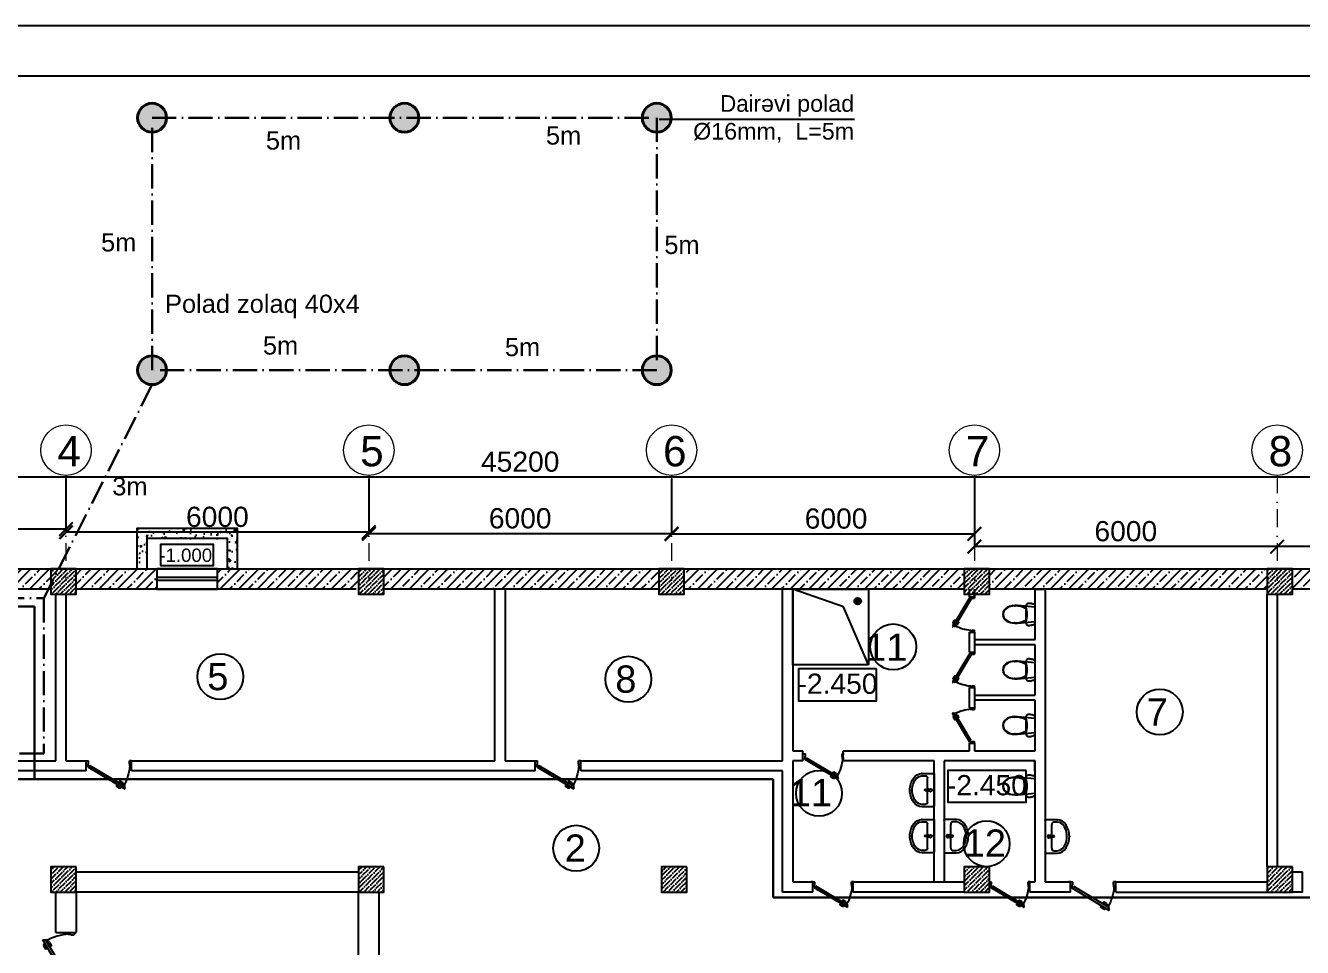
# Model space of a CAD drawing. Header units: millimetres. Extents: x 42452 to 2852333, y -419346 to 834876.
# Drawn here: x 2442167 to 2467468, y 673344 to 691603 of the extents above; entities that cross this region are included whole.
import ezdxf

# ---------------------------------------------------------------- set-up
doc = ezdxf.new("R2010")
doc.units = ezdxf.units.MM
doc.linetypes.add('ACAD_ISO10W100', pattern=[18, 12, -3, 0, -3])
doc.linetypes.add('Штрихпунктирная', pattern=[670.277762, 352.777767, -176.388884, 0, -141.111112])
for name, color, linetype, lineweight in [('c_dv_l x_tti-25_Ном._пера__21_Ном._пера__21', 7, 'Continuous', 30), ('memar', 7, 'Continuous', 25), ('ДВЕРИ', 7, 'Continuous', 5), ('надписи', 5, 'Continuous', 30), ('Шит', 1, 'Continuous', 30), ('шкаф', 1, 'Continuous', 30)]:
    doc.layers.add(name, color=color, linetype=linetype, lineweight=lineweight)
doc.layers.add('olcu', color=251, linetype='Continuous', lineweight=9, true_color=0x636363)
doc.layers.add('Интерьер - Мебель_Ном._пера__75', color=160, linetype='Continuous', lineweight=25, true_color=0x2731ed)
doc.styles.get("Standard").update_dxf_attribs({"font": 'arial.ttf'})
doc.styles.add('СГЕНЕРИР_СТИЛЬ_1', font='arial.ttf')
doc.dimstyles.new('razmeri a-g', dxfattribs={"dimtxt": 400, "dimasz": 270, "dimexe": 1.25, "dimexo": 0.625, "dimgap": 100, "dimtad": 1, "dimdec": 0, "dimtxsty": 'Standard', "dimblk": 'ARCHTICK', "dimcen": 2.5, "dimadec": 0, "dimazin": 0, "dimtfac": 1, "dimtdec": 0, "dimtmove": 0, "dimatfit": 3, "dimfxl": 1, "dimarcsym": 0})
pattern_1 = [(45, (3113164.77, 2034173.07), (-183.847756, 183.847756), []), (45, (3113072.85, 2034265), (-183.847756, 183.847756), [194.999993, -64.999998, 0, -64.999998])]

# ---------------------------------------------------------------- blocks, each defined once
blk = doc.blocks.new('Умывальник 03 16')
at = {"layer": 'Интерьер - Мебель_Ном._пера__75', "color": 251, "linetype": 'Continuous', "true_color": 0x636466}
for p, q in [((0, 0), (-320, 0)), ((320, 0), (0, 0)), ((-330, -10), (-330, -240)), ((-285, -180), (-285, -240)), ((-285, -240), (-273, -295)), ((-235, -130), (235, -130)), ((-25, -70), (-21, -112)), ((-18, -121), (-11, -174)), ((-14, -110), (-14, -95)), ((-14, -95), (14, -95)), ((11, -174), (18, -121)), ((14, -95), (14, -110)), ((21, -112), (25, -70)), ((273, -295), (285, -240)), ((285, -240), (285, -180)), ((330, -240), (330, -10)), ((-273, -295), (-240, -345)), ((-240, -345), (-187, -387)), ((-187, -387), (-118, -417)), ((-118, -417), (-41, -433)), ((-41, -433), (41, -433)), ((41, -433), (118, -417)), ((118, -417), (187, -387)), ((187, -387), (240, -345)), ((240, -345), (273, -295))]:
    blk.add_line(p, q, dxfattribs=at)
for centre, radius, start, end in [((-320, -10), 10, 90, 180), ((320, -10), 10, 0, 90), ((-133, -240), 197, 180, 239.3268), ((-235, -180), 50, 90, 180), ((0, -70), 25, 0, 180), ((0, -110), 21.1, 185.1696, 212.771), ((0, -110), 21.1, 212.771, 327.229), ((0, -110), 13.6, 180, 0), ((0, -173), 11.2, 187.1389, 352.8611), ((0, -110), 21.1, 327.229, 354.8304), ((133, -240), 197, 300.6732, 0), ((235, -180), 50, 0, 90), ((0, -58), 422, 236.4705, 270), ((0, -58), 422, 270, 303.5295)]:
    blk.add_arc(centre, radius, start, end, dxfattribs=at)
for p in [(320, 0), (-330, -10), (-25, -70), (-18, -121), (11, -174), (21, -112), (330, -240), (-233, -410), (0, -480), (233, -410)]:
    blk.add_point(p, dxfattribs=at)
blk = doc.blocks.new('Унитаз 16_2')
at = {"layer": 'Интерьер - Мебель_Ном._пера__75', "color": 251, "linetype": 'Continuous', "true_color": 0x636466}
for p, q in [((-187, 0), (-194, -15)), ((187, 0), (-187, 0)), ((-141, 0), (-173, -350)), ((141, 0), (-141, 0)), ((173, -350), (141, 0)), ((194, -15), (187, 0)), ((-217, -112), (-218, -128)), ((-218, -128), (-216, -140)), ((-216, -95), (-217, -112)), ((-213, -79), (-216, -95)), ((-216, -140), (-212, -151)), ((-210, -62), (-213, -79)), ((-212, -151), (-206, -161)), ((-205, -46), (-210, -62)), ((-206, -161), (-198, -169)), ((-200, -31), (-205, -46)), ((-194, -15), (-200, -31)), ((-198, -169), (-188, -175)), ((-188, -175), (-178, -179)), ((-178, -179), (-166, -181)), ((-166, -181), (-154, -180)), ((-154, -180), (-116, -173)), ((-116, -173), (-78, -168)), ((0, -173), (-109, -173)), ((-78, -168), (-39, -165)), ((-39, -165), (0, -164)), ((0, -164), (39, -165)), ((109, -173), (0, -173)), ((39, -165), (78, -168)), ((78, -168), (116, -173)), ((116, -173), (154, -180)), ((154, -180), (166, -181)), ((166, -181), (178, -179)), ((178, -179), (188, -175)), ((188, -175), (198, -169)), ((200, -31), (194, -15)), ((198, -169), (206, -161)), ((205, -46), (200, -31)), ((210, -62), (205, -46)), ((206, -161), (212, -151)), ((213, -79), (210, -62)), ((212, -151), (216, -140)), ((216, -95), (213, -79)), ((217, -112), (216, -95)), ((216, -140), (218, -128)), ((218, -128), (217, -112)), ((-173, -350), (-175, -402)), ((-175, -402), (-169, -453)), ((-169, -453), (-157, -503)), ((-157, -503), (-138, -550)), ((138, -550), (157, -503)), ((157, -503), (169, -453)), ((169, -453), (175, -402)), ((175, -402), (173, -350)), ((-138, -550), (-112, -587)), ((-112, -587), (-79, -616)), ((-79, -616), (-41, -634)), ((-41, -634), (0, -640)), ((0, -631), (0, -631)), ((0, -640), (41, -634)), ((41, -634), (79, -616)), ((79, -616), (112, -587)), ((81, -605), (81, -605)), ((112, -587), (138, -550))]:
    blk.add_line(p, q, dxfattribs=at)
for centre, radius, start, end in [((258, -388), 425, 149.6518, 181.3539), ((-258, -388), 425, 358.6461, 30.3482), ((89, -412), 257, 176.8048, 228.4245), ((-89, -412), 257, 311.5755, 3.1952), ((1, -493), 139, 233.7772, 269.6644), ((-1, -493), 139, 270.3356, 306.2228)]:
    blk.add_arc(centre, radius, start, end, dxfattribs=at)
for p in [(109, -173), (-167, -398), (167, -398), (-81, -605)]:
    blk.add_point(p, dxfattribs=at)
blk = doc.blocks.new('qapi 700')
at = {"layer": 'ДВЕРИ', "color": 251, "lineweight": 25, "true_color": 0x636466}
for p, q in [((1281620, 90086), (1281659, 90086)), ((1281620, 89997), (1281651, 89997)), ((1281651, 89997), (1281651, 90034)), ((1281651, 90034), (1281659, 90034)), ((1281659, 90034), (1281659, 90086)), ((1282368, 90010), (1281735, 89633)), ((1282395, 89980), (1281741, 89591)), ((1282382, 89987), (1282368, 90010)), ((1282420, 90086), (1282380, 90086)), ((1282380, 90034), (1282380, 90085)), ((1282388, 90034), (1282380, 90034)), ((1282388, 89991), (1282382, 89987)), ((1282388, 89997), (1282388, 90034)), ((1282420, 89997), (1282388, 89997)), ((1282420, 89997), (1282388, 89997)), ((1282395, 89980), (1282388, 89991)), ((1281775, 89698), (1281826, 89728)), ((1281835, 89712), (1281794, 89687)), ((1281836, 89725), (1281838, 89722)), ((1281733, 89605), (1281747, 89613)), ((1281741, 89591), (1281733, 89605)), ((1281747, 89613), (1281735, 89633)), ((1281812, 89685), (1281762, 89656)), ((1281762, 89656), (1281765, 89651)), ((1281776, 89665), (1281770, 89676)), ((1281785, 89617), (1281787, 89613)), ((1281787, 89613), (1281837, 89642)), ((1281792, 89676), (1281793, 89674)), ((1281802, 89622), (1281809, 89609)), ((1281814, 89681), (1281812, 89685)), ((1281820, 89629), (1281818, 89631)), ((1281872, 89650), (1281831, 89626)), ((1281831, 89604), (1281881, 89634)), ((1281837, 89642), (1281835, 89646)), ((1281884, 89645), (1281883, 89647))]:
    blk.add_line(p, q, dxfattribs=at)
for centre, radius, start, end in [((1282471, 90052), 821, 183.4077, 209.5706), ((1281783, 89684), 15.9, 120.7133, 210.7133), ((1281830, 89721), 7.94, 30.7133, 120.7133), ((1281831, 89718), 7.94, 300.7133, 30.7133), ((1281798, 89680), 7.94, 120.7133, 210.7133), ((1281823, 89617), 15.9, 210.7133, 300.7133), ((1281827, 89633), 7.94, 210.7133, 300.7133), ((1281876, 89643), 7.94, 30.7133, 120.7133), ((1281877, 89641), 7.94, 300.7133, 30.7133)]:
    blk.add_arc(centre, radius, start, end, dxfattribs=at)
blk = doc.blocks.new('_ArchTick')
at = {"color": 0, "linetype": 'ByBlock', "const_width": 0.15}
blk.add_lwpolyline([(-0.5, -0.5), (0.5, 0.5)], dxfattribs=at)
blk = doc.blocks.new('*D109')
at = {"layer": 'Defpoints', "color": 0, "lineweight": 30, "transparency": 16777216}
for p in [(2429368, 682659), (2429368, 682659), (2474568, 682659)]:
    blk.add_point(p, dxfattribs=at)
at = {"layer": 'memar', "color": 0, "lineweight": -2, "transparency": 16777216}
for p, q in [((2429368, 682660), (2429368, 682660)), ((2474568, 682659), (2429368, 682659)), ((2474568, 682660), (2474568, 682660))]:
    blk.add_line(p, q, dxfattribs=at)
at = {"layer": 'memar', "color": 0, "lineweight": -2, "transparency": 16777216, "xscale": 270, "yscale": 270, "zscale": 270, "rotation": 180}
blk.add_blockref('_ArchTick', (2429368, 682659), dxfattribs=at)
at = {"layer": 'memar', "color": 0, "lineweight": -2, "transparency": 16777216, "xscale": 270, "yscale": 270, "zscale": 270}
blk.add_blockref('_ArchTick', (2474568, 682659), dxfattribs=at)
at = {"layer": 'memar', "color": 0, "lineweight": 15, "transparency": 16777216, "insert": (2451968, 682963), "char_height": 400, "attachment_point": 5}
blk.add_mtext('45200', dxfattribs=at)
blk = doc.blocks.new('*D78')
at = {"layer": 'Defpoints', "color": 0, "lineweight": 30, "transparency": 16777216}
for p in [(2466968, 681282), (2466968, 681282), (2472968, 681282)]:
    blk.add_point(p, dxfattribs=at)
at = {"layer": 'memar', "color": 0, "lineweight": -2, "transparency": 16777216}
for p, q in [((2466968, 681282), (2466968, 681283)), ((2472968, 681282), (2466968, 681282)), ((2472968, 681282), (2472968, 681283))]:
    blk.add_line(p, q, dxfattribs=at)
at = {"layer": 'memar', "color": 0, "lineweight": -2, "transparency": 16777216, "xscale": 270, "yscale": 270, "zscale": 270, "rotation": 180}
blk.add_blockref('_ArchTick', (2466968, 681282), dxfattribs=at)
at = {"layer": 'memar', "color": 0, "lineweight": -2, "transparency": 16777216, "xscale": 270, "yscale": 270, "zscale": 270}
blk.add_blockref('_ArchTick', (2472968, 681282), dxfattribs=at)
at = {"layer": 'memar', "color": 0, "lineweight": 15, "transparency": 16777216, "insert": (2469968, 681586), "char_height": 400, "attachment_point": 5}
blk.add_mtext('6000', dxfattribs=at)
blk = doc.blocks.new('*D79')
at = {"layer": 'Defpoints', "color": 0, "lineweight": 30, "transparency": 16777216}
for p in [(2460968, 681555), (2460968, 681282), (2466968, 681282)]:
    blk.add_point(p, dxfattribs=at)
at = {"layer": 'memar', "color": 0, "lineweight": -2, "transparency": 16777216}
for p, q in [((2460968, 681555), (2460968, 681280)), ((2466968, 681282), (2460968, 681282)), ((2466968, 681282), (2466968, 681283))]:
    blk.add_line(p, q, dxfattribs=at)
at = {"layer": 'memar', "color": 0, "lineweight": -2, "transparency": 16777216, "xscale": 270, "yscale": 270, "zscale": 270, "rotation": 180}
blk.add_blockref('_ArchTick', (2460968, 681282), dxfattribs=at)
at = {"layer": 'memar', "color": 0, "lineweight": -2, "transparency": 16777216, "xscale": 270, "yscale": 270, "zscale": 270}
blk.add_blockref('_ArchTick', (2466968, 681282), dxfattribs=at)
at = {"layer": 'memar', "color": 0, "lineweight": 15, "transparency": 16777216, "insert": (2463968, 681586), "char_height": 400, "attachment_point": 5}
blk.add_mtext('6000', dxfattribs=at)
blk = doc.blocks.new('*D110')
at = {"layer": 'Defpoints', "color": 0, "lineweight": 30, "transparency": 16777216}
for p in [(2454968, 682623), (2460968, 682638), (2454968, 681532)]:
    blk.add_point(p, dxfattribs=at)
at = {"layer": 'memar', "color": 0, "lineweight": -2, "transparency": 16777216}
for p, q in [((2454968, 682623), (2454968, 681531)), ((2460968, 682637), (2460968, 681531)), ((2460968, 681532), (2454968, 681532))]:
    blk.add_line(p, q, dxfattribs=at)
at = {"layer": 'memar', "color": 0, "lineweight": -2, "transparency": 16777216, "xscale": 270, "yscale": 270, "zscale": 270, "rotation": 180}
blk.add_blockref('_ArchTick', (2454968, 681532), dxfattribs=at)
at = {"layer": 'memar', "color": 0, "lineweight": -2, "transparency": 16777216, "xscale": 270, "yscale": 270, "zscale": 270}
blk.add_blockref('_ArchTick', (2460968, 681532), dxfattribs=at)
at = {"layer": 'memar', "color": 0, "lineweight": 15, "transparency": 16777216, "insert": (2458227, 681836), "char_height": 400, "attachment_point": 5}
blk.add_mtext('6000', dxfattribs=at)
blk = doc.blocks.new('*D111')
at = {"layer": 'Defpoints', "color": 0, "lineweight": 30, "transparency": 16777216}
for p in [(2448968, 682623), (2454968, 682623), (2448968, 681537)]:
    blk.add_point(p, dxfattribs=at)
at = {"layer": 'memar', "color": 0, "lineweight": -2, "transparency": 16777216}
for p, q in [((2448968, 682623), (2448968, 681536)), ((2454968, 682623), (2454968, 681536)), ((2454968, 681537), (2448968, 681537))]:
    blk.add_line(p, q, dxfattribs=at)
at = {"layer": 'memar', "color": 0, "lineweight": -2, "transparency": 16777216, "xscale": 270, "yscale": 270, "zscale": 270, "rotation": 180}
blk.add_blockref('_ArchTick', (2448968, 681537), dxfattribs=at)
at = {"layer": 'memar', "color": 0, "lineweight": -2, "transparency": 16777216, "xscale": 270, "yscale": 270, "zscale": 270}
blk.add_blockref('_ArchTick', (2454968, 681537), dxfattribs=at)
at = {"layer": 'memar', "color": 0, "lineweight": 15, "transparency": 16777216, "insert": (2451968, 681841), "char_height": 400, "attachment_point": 5}
blk.add_mtext('6000', dxfattribs=at)
blk = doc.blocks.new('*D112')
at = {"layer": 'Defpoints', "color": 0, "lineweight": 30, "transparency": 16777216}
for p in [(2442968, 682635), (2448968, 682623), (2442968, 681566)]:
    blk.add_point(p, dxfattribs=at)
at = {"layer": 'memar', "color": 0, "lineweight": -2, "transparency": 16777216}
for p, q in [((2442968, 682635), (2442968, 681565)), ((2448968, 682623), (2448968, 681565)), ((2448968, 681566), (2442968, 681566))]:
    blk.add_line(p, q, dxfattribs=at)
at = {"layer": 'memar', "color": 0, "lineweight": -2, "transparency": 16777216, "xscale": 270, "yscale": 270, "zscale": 270, "rotation": 180}
blk.add_blockref('_ArchTick', (2442968, 681566), dxfattribs=at)
at = {"layer": 'memar', "color": 0, "lineweight": -2, "transparency": 16777216, "xscale": 270, "yscale": 270, "zscale": 270}
blk.add_blockref('_ArchTick', (2448968, 681566), dxfattribs=at)
at = {"layer": 'memar', "color": 0, "lineweight": 15, "transparency": 16777216, "insert": (2445968, 681870), "char_height": 400, "attachment_point": 5}
blk.add_mtext('6000', dxfattribs=at)
blk = doc.blocks.new('*D113')
at = {"layer": 'Defpoints', "color": 0, "lineweight": 30, "transparency": 16777216}
for p in [(2436968, 682623), (2442968, 682635), (2436968, 681627)]:
    blk.add_point(p, dxfattribs=at)
at = {"layer": 'memar', "color": 0, "lineweight": -2, "transparency": 16777216}
for p, q in [((2436968, 682623), (2436968, 681625)), ((2442968, 682635), (2442968, 681625)), ((2442968, 681627), (2436968, 681627))]:
    blk.add_line(p, q, dxfattribs=at)
at = {"layer": 'memar', "color": 0, "lineweight": -2, "transparency": 16777216, "xscale": 270, "yscale": 270, "zscale": 270, "rotation": 180}
blk.add_blockref('_ArchTick', (2436968, 681627), dxfattribs=at)
at = {"layer": 'memar', "color": 0, "lineweight": -2, "transparency": 16777216, "xscale": 270, "yscale": 270, "zscale": 270}
blk.add_blockref('_ArchTick', (2442968, 681627), dxfattribs=at)
at = {"layer": 'memar', "color": 0, "lineweight": 15, "transparency": 16777216, "insert": (2439968, 681931), "char_height": 400, "attachment_point": 5}
blk.add_mtext('6000', dxfattribs=at)

msp = doc.modelspace()

# ---------------------------------------------------------------- hatches: boundary and pattern name
at = {"layer": 'memar', "lineweight": 25}
h = msp.add_hatch(dxfattribs=at)
h.set_pattern_fill('AR-CONC', color=256, scale=2)
h.set_pattern_definition([(50, (2450998.57, 535805.5), (364.36934, -31.8782), [38.1, -419.1]), (355, (2450998.57, 535805.5), (-70.4868, 382.1137), [30.48, -335.2812]), (100.45144, (2451028.93, 535802.83), (293.8825, 350.2355), [32.38, -356.1805]), (46.1842, (2450998.57, 535907.1), (542.1581, -84.0847), [57.15, -628.65]), (96.63556, (2451043.75, 535900.1), (474.8083, 494.8522), [48.57, -534.2712]), (351.18415, (2450998.57, 535907.1), (474.8083, 494.8522), [45.72, -502.9195]), (21, (2451049.37, 535881.7), (303.2288, -204.5304), [38.1, -419.1]), (326, (2451049.37, 535881.7), (123.6041, 368.3759), [30.48, -335.28]), (71.45144, (2451074.64, 535864.64), (426.8328, 163.8455), [32.38, -356.1799]), (37.5, (2450998.57, 535805.49), (6.17721, 169.11008), [0, -331.216, 0, -340.36, 0, -336.55]), (7.5, (2450998.57, 535805.49), (133.63933, 200.36115), [0, -194.056, 0, -323.596, 0, -128.27]), (327.5, (2450885.29, 535805.49), (271.18119, -11.45749), [0, -127, 0, -396.24, 0, -525.78]), (317.5, (2450834.49, 535805.49), (296.25836, 50.853), [0, -165.1, 0, -263.144, 0, -373.38])])
h.paths.add_polyline_path([(2444369.79313, 681640.28762), (2446369.79313, 681640.28762), (2446369.79313, 680840.28762), (2446169.79313, 680840.28762), (2446169.79313, 681440.28762), (2444569.79313, 681440.28762), (2444569.79313, 680840.28762), (2444369.79313, 680840.28762)])
at = {"layer": 'memar', "linetype": 'Continuous', "lineweight": 25, "true_color": 0x000000}
h = msp.add_hatch(dxfattribs=at)
h.set_pattern_fill('ЖЕЛЕЗОБЕТОН', color=18, style=0, pattern_type=2)
h.set_pattern_definition(pattern_1)
h.paths.add_polyline_path([(2437167.91214, 680440.28762), (2437167.91214, 680840.28762), (2442717.71721, 680840.28762), (2442717.71721, 680440.28762)])
at = {"layer": 'memar', "lineweight": 25}
h = msp.add_hatch(dxfattribs=at)
h.set_pattern_fill('ANSI36', color=256, scale=500)
h.set_pattern_definition([(45, (825899.124, 2963253.95), (33.1456304, 121.533978), [156.25, -31.25, 0, -31.25])])
h.paths.add_polyline_path([(2442667.91214, 680840.28762), (2442667.91214, 680340.28762), (2443167.91214, 680340.28762), (2443167.91214, 680840.28762)])
at = {"layer": 'memar', "linetype": 'Continuous', "lineweight": 25, "true_color": 0x000000}
h = msp.add_hatch(dxfattribs=at)
h.set_pattern_fill('ЖЕЛЕЗОБЕТОН', color=18, style=0, pattern_type=2)
h.set_pattern_definition([(45, (3110862.9, 2034173.07), (-183.847756, 183.847756), []), (45, (3110770.97, 2034265), (-183.847756, 183.847756), [194.999993, -64.999998, 0, -64.999998])])
h.paths.add_polyline_path([(2443167.91214, 680440.28762), (2443167.91214, 680840.28762), (2444769.79313, 680840.28762), (2444769.79313, 680440.28762)])
h = msp.add_hatch(dxfattribs=at)
h.set_pattern_fill('ЖЕЛЕЗОБЕТОН', color=18, style=0, pattern_type=2)
h.set_pattern_definition([(45, (3113264.77, 2034173.07), (-183.847756, 183.847756), []), (45, (3113172.85, 2034265), (-183.847756, 183.847756), [194.999993, -64.999998, 0, -64.999998])])
h.paths.add_polyline_path([(2445969.79313, 680440.28762), (2445969.79313, 680840.28762), (2448765.95732, 680840.28762), (2448765.95732, 680440.28762)])
at = {"layer": 'memar', "lineweight": 25}
h = msp.add_hatch(dxfattribs=at)
h.set_pattern_fill('ANSI36', color=256, scale=500)
h.set_pattern_definition([(45, (819801.08, 2963253.95), (33.1456304, 121.533978), [156.25, -31.25, 0, -31.25])])
h.paths.add_polyline_path([(2448765.95732, 680840.28762), (2448765.95732, 680340.28762), (2449265.95732, 680340.28762), (2449265.95732, 680840.28762)])
at = {"layer": 'memar', "linetype": 'Continuous', "lineweight": 25, "true_color": 0x000000}
h = msp.add_hatch(dxfattribs=at)
h.set_pattern_fill('ЖЕЛЕЗОБЕТОН', color=18, style=0, pattern_type=2)
h.set_pattern_definition([(45, (3119216.53, 2034173.07), (-183.847756, 183.847756), []), (45, (3119124.6, 2034265), (-183.847756, 183.847756), [194.999993, -64.999998, 0, -64.999998])])
h.paths.add_polyline_path([(2449265.95732, 680440.28762), (2449265.95732, 680840.28762), (2454717.71721, 680840.28762), (2454717.71721, 680440.28762)])
at = {"layer": 'memar', "lineweight": 25}
h = msp.add_hatch(dxfattribs=at)
h.set_pattern_fill('ANSI36', color=256, scale=500)
h.set_pattern_definition([(45, (813849.32, 2963253.95), (33.1456304, 121.533978), [156.25, -31.25, 0, -31.25])])
h.paths.add_polyline_path([(2454717.71721, 680840.28762), (2454717.71721, 680340.28762), (2455217.71721, 680340.28762), (2455217.71721, 680840.28762)])
at = {"layer": 'memar', "linetype": 'Continuous', "lineweight": 25, "true_color": 0x000000}
h = msp.add_hatch(dxfattribs=at)
h.set_pattern_fill('ЖЕЛЕЗОБЕТОН', color=18, style=0, pattern_type=2)
h.set_pattern_definition(pattern_1)
h.paths.add_polyline_path([(2460767.52229, 680560.28762), (2460767.52229, 680440.28762), (2455217.71721, 680440.28762), (2455217.71721, 680840.28762), (2460767.52229, 680840.28762), (2460767.52229, 680610.28762)])
at = {"layer": 'memar', "lineweight": 25}
h = msp.add_hatch(dxfattribs=at)
h.set_pattern_fill('ANSI36', color=256, scale=500)
h.set_pattern_definition([(45, (807799.514, 2963253.95), (33.1456304, 121.533978), [156.25, -31.25, 0, -31.25])])
h.paths.add_polyline_path([(2460767.52229, 680840.28762), (2460767.52229, 680340.28762), (2461267.52229, 680340.28762), (2461267.52229, 680840.28762)])
at = {"layer": 'memar', "linetype": 'Continuous', "lineweight": 25, "true_color": 0x000000}
h = msp.add_hatch(dxfattribs=at)
h.set_pattern_fill('ЖЕЛЕЗОБЕТОН', color=18, style=0, pattern_type=2)
h.set_pattern_definition(pattern_1)
h.paths.add_polyline_path([(2461267.52229, 680440.28762), (2461267.52229, 680840.28762), (2466767.91228, 680840.28762), (2466767.91228, 680440.28762)])
at = {"layer": 'memar', "lineweight": 25}
h = msp.add_hatch(dxfattribs=at)
h.set_pattern_fill('ANSI36', color=256, scale=500)
h.set_pattern_definition([(45, (801799.124, 2963253.95), (33.1456304, 121.533978), [156.25, -31.25, 0, -31.25])])
h.paths.add_polyline_path([(2466767.91228, 680840.28762), (2466767.91228, 680340.28762), (2467267.91228, 680340.28762), (2467267.91228, 680840.28762)])
at = {"layer": 'memar', "linetype": 'Continuous', "lineweight": 25, "true_color": 0x000000}
h = msp.add_hatch(dxfattribs=at)
h.set_pattern_fill('ЖЕЛЕЗОБЕТОН', color=18, style=0, pattern_type=2)
h.set_pattern_definition(pattern_1)
h.paths.add_polyline_path([(2467267.91228, 680440.28762), (2467267.91228, 680840.28762), (2469968.32757, 680840.28762), (2469968.32757, 680440.28762)])
at = {"layer": 'memar', "lineweight": 25}
h = msp.add_hatch(color=256, dxfattribs=at)
h.dxf.hatch_style = 1
h.paths.add_polyline_path([(2458589.84133, 680202.86301, -1), (2458721.39431, 680202.86301, -1)])
h = msp.add_hatch(dxfattribs=at)
h.set_pattern_fill('ANSI36', color=256, scale=500)
h.set_pattern_definition([(45, (825899.124, 2957353.946), (33.1456304, 121.533978), [156.25, -31.25, 0, -31.25])])
h.paths.add_polyline_path([(2442667.91214, 674940.28193), (2442667.91214, 674440.28193), (2443167.91214, 674440.28193), (2443167.91214, 674940.28193)])
h = msp.add_hatch(dxfattribs=at)
h.set_pattern_fill('ANSI36', color=256, scale=500)
h.set_pattern_definition([(45, (819799.514, 2957353.946), (33.1456304, 121.533978), [156.25, -31.25, 0, -31.25])])
h.paths.add_polyline_path([(2448767.52229, 674940.28193), (2448767.52229, 674440.28193), (2449267.52229, 674440.28193), (2449267.52229, 674940.28193)])
h = msp.add_hatch(dxfattribs=at)
h.set_pattern_fill('ANSI36', color=256, scale=500)
h.set_pattern_definition([(45, (813799.514, 2957353.946), (33.1456304, 121.533978), [156.25, -31.25, 0, -31.25])])
h.paths.add_polyline_path([(2454767.52229, 674940.28193), (2454767.52229, 674440.28193), (2455267.52229, 674440.28193), (2455267.52229, 674940.28193)])
h = msp.add_hatch(dxfattribs=at)
h.set_pattern_fill('ANSI36', color=256, scale=500)
h.set_pattern_definition([(45, (807799.514, 2957353.946), (33.1456304, 121.533978), [156.25, -31.25, 0, -31.25])])
h.paths.add_polyline_path([(2460767.52229, 674940.28193), (2460767.52229, 674440.28193), (2461267.52229, 674440.28193), (2461267.52229, 674940.28193)])
h = msp.add_hatch(dxfattribs=at)
h.set_pattern_fill('ANSI36', color=256, scale=500)
h.set_pattern_definition([(45, (801799.124, 2957353.946), (33.1456304, 121.533978), [156.25, -31.25, 0, -31.25])])
h.paths.add_polyline_path([(2466767.91228, 674940.28193), (2466767.91228, 674440.28193), (2467267.91228, 674440.28193), (2467267.91228, 674940.28193)])
at = {"layer": 'olcu', "lineweight": 40}
for points in [[(2444388.31289, 689776.41753, 1), (2444960.58838, 689776.41753, 1)], [(2449388.31289, 689776.41753, 1), (2449960.58838, 689776.41753, 1)], [(2454388.31289, 689776.41753, 1), (2454960.58838, 689776.41753, 1)], [(2444388.31289, 684776.41753, 1), (2444960.58838, 684776.41753, 1)], [(2449388.31289, 684776.41753, 1), (2449960.58838, 684776.41753, 1)], [(2454388.31289, 684776.41753, 1), (2454960.58838, 684776.41753, 1)]]:
    msp.add_hatch(color=0, dxfattribs=at).paths.add_polyline_path(points)

# ---------------------------------------------------------------- linework, layer by layer
at = {"layer": 'c_dv_l x_tti-25_Ном._пера__21_Ном._пера__21', "linetype": 'Continuous', "lineweight": 25, "flags": 128}
for points in [[(2415634.38163, 691602.70891), (2499241.93363, 691602.70891), (2499241.93363, 632480.22571), (2415634.38163, 632480.22571)], [(2419615.69363, 690607.38091), (2498246.60563, 690607.38091), (2498246.60563, 633475.55371), (2419615.69363, 633475.55371)]]:
    msp.add_lwpolyline(points, close=True, dxfattribs=at)
at = {"layer": 'memar', "color": 0, "lineweight": 25}
for p, q in [((2460868.79091, 680289.75414), (2460868.79091, 680431.75414)), ((2460968.79091, 680289.75414), (2460968.79091, 680431.75414)), ((2460868.79091, 680289.75414), (2460968.79091, 680289.75414)), ((2460868.79091, 679589.75414), (2460868.79091, 679552.75414)), ((2460868.79091, 679589.75414), (2460968.79091, 679589.75414)), ((2460968.79091, 679589.75414), (2460968.79091, 679552.75414)), ((2460868.79091, 679190.06849), (2460968.79091, 679190.06849)), ((2460868.79091, 678490.06849), (2460968.79091, 678490.06849)), ((2460868.79091, 678090.05064), (2460968.79091, 678090.05064)), ((2460868.79091, 677390.05064), (2460968.79091, 677390.05064)), ((2457568.31865, 677040.28762), (2457568.31862, 677240.28762)), ((2458368.31865, 677040.28762), (2458368.31863, 677240.28762)), ((2443367.91214, 676840.28193), (2443367.91214, 677040.28193)), ((2444267.91214, 676840.28193), (2444267.91214, 677040.28193)), ((2452267.69267, 676840.28193), (2452267.69267, 677040.28193)), ((2453167.69267, 676840.28193), (2453167.69267, 677040.28193)), ((2462167.7001, 676840.28193), (2462167.7001, 677040.28193)), ((2467467.08844, 674440.28193), (2467467.08844, 674840.28193)), ((2457768.61461, 674640.28193), (2457731.61461, 674640.28193)), ((2457768.61461, 674555.28193), (2457768.61461, 674640.28193)), ((2457768.61461, 674440.28193), (2457768.61461, 674555.28193)), ((2458568.61461, 674440.28193), (2458568.61455, 674640.28193)), ((2462069.13991, 674440.28193), (2462069.13997, 674640.28193)), ((2462868.79091, 674640.28193), (2462831.79091, 674640.28193)), ((2462868.79091, 674555.28193), (2462868.79091, 674640.28193)), ((2462868.79091, 674440.28193), (2462868.79091, 674555.28193)), ((2463768.79091, 674640.28193), (2466767.91228, 674640.28193)), ((2463768.79091, 674440.28193), (2463768.79091, 674640.28193)), ((2457768.61461, 674440.28193), (2457731.61461, 674440.28193)), ((2462868.79091, 674440.28193), (2462831.79091, 674440.28193)), ((2463768.79091, 674440.28193), (2466767.91228, 674440.28193)), ((2442767.91214, 673640.28193), (2443167.91214, 673640.28193))]:
    msp.add_line(p, q, dxfattribs=at)
at = {"layer": 'memar', "linetype": 'Штрихпунктирная', "lineweight": 15, "flags": 128}
for points in [[(2442967.71736, 682692.42895), (2442967.71736, 680607.01451)], [(2448967.71736, 682692.42895), (2448967.71736, 680607.01451)], [(2454967.71736, 682692.42895), (2454967.77816, 680607.01451)], [(2460967.71736, 682692.42895), (2460967.71736, 680607.01451)], [(2466967.71736, 682692.42895), (2466967.71736, 680607.01451)]]:
    msp.add_lwpolyline(points, dxfattribs=at)
at = {"layer": 'memar', "color": 0, "lineweight": 25}
for points in [[(2446369.79313, 680840.28762), (2446369.79313, 681640.28762), (2444369.79313, 681640.28762), (2444369.79313, 680840.28762)], [(2446169.79313, 680840.28762), (2446169.79313, 681440.28762), (2444569.79313, 681440.28762), (2444569.79313, 680840.28762)], [(2431267.71721, 680840.28762), (2472667.71721, 680840.28762)], [(2442667.91214, 680440.28762), (2437167.91214, 680440.28762)], [(2448717.71721, 680440.28762), (2443167.91214, 680440.28762)], [(2454717.71721, 680440.28762), (2449265.95732, 680440.28762)], [(2451467.4666, 677040.28193), (2451467.4666, 680440.28762)], [(2451667.4666, 680440.28762), (2451667.4666, 677040.28193)], [(2460767.52229, 680440.28762), (2455217.71721, 680440.28762)], [(2457168.61461, 677040.28193), (2457168.61461, 680440.28762)], [(2457168.61461, 677040.28193), (2457168.61461, 680440.28762)], [(2457368.61461, 680440.28762), (2457368.61461, 677240.28762)], [(2458867.61461, 678940.28763), (2458373.1746, 680089.18336), (2457368.61461, 680440.28762)], [(2458867.61461, 678940.28763), (2458373.1746, 680089.18336), (2457368.61461, 680440.28762)], [(2460868.79091, 680289.75416), (2460868.79091, 680440.28762)], [(2460968.79091, 680440.28762), (2460968.79091, 680289.75416)], [(2466767.91228, 680440.28762), (2461267.52229, 680440.28762)], [(2462168.79091, 679440.28762), (2462168.79091, 680440.28762)], [(2462168.79091, 680440.28762), (2462368.79091, 680440.28762)], [(2462368.79091, 680440.28762), (2462368.79091, 674640.28193)], [(2472667.89352, 680440.28762), (2467267.91228, 680440.28762)], [(2442767.91214, 677040.28193), (2442767.91214, 680340.28762)], [(2442967.91214, 680340.28762), (2442967.91214, 677040.28193)], [(2460868.79091, 679190.06849), (2460868.79091, 679589.75416)], [(2460968.79091, 679589.75416), (2460968.79091, 679190.06849)], [(2460968.79091, 679440.28762), (2462168.79091, 679440.28762)], [(2462168.79091, 679340.28762), (2460968.79091, 679340.28762)], [(2462168.79091, 678340.28762), (2462168.79091, 679340.28762)], [(2460868.79091, 678090.05063), (2460868.79091, 678490.06849)], [(2460968.79091, 678490.06849), (2460968.79091, 678090.05063)], [(2460968.79091, 678340.28762), (2462168.79091, 678340.28762)], [(2462168.79091, 678240.28762), (2460968.79091, 678240.28762)], [(2462168.79091, 677240.28762), (2462168.79091, 678240.28762)], [(2460868.79091, 677240.28762), (2460868.79091, 677390.05063)], [(2460968.79091, 677390.05063), (2460968.79091, 677240.28762)], [(2457368.61461, 677240.28762), (2457568.31862, 677240.28762)], [(2458368.31863, 677240.28762), (2460868.79091, 677240.28762)], [(2460968.79091, 677240.28762), (2462168.79091, 677240.28762)], [(2438368.10692, 677040.28193), (2442767.91214, 677040.28193)], [(2443367.91214, 676840.28193), (2438368.10692, 676840.28193)], [(2442967.91214, 677040.28193), (2443367.91214, 677040.28193)], [(2444267.91214, 677040.28193), (2451467.4666, 677040.28193)], [(2452267.69267, 676840.28193), (2444267.91214, 676840.28193)], [(2451667.4666, 677040.28193), (2452267.69267, 677040.28193)], [(2453167.69267, 677040.28193), (2457168.61461, 677040.28193)], [(2457168.61461, 676840.28193), (2453167.69267, 676840.28193)], [(2457168.61461, 674440.28193), (2457168.61461, 676840.28193)], [(2457568.31862, 677040.28762), (2457368.61461, 677040.28762)], [(2457368.61461, 677040.28762), (2457368.61461, 674640.28193)], [(2460168.61461, 677040.28762), (2458368.31863, 677040.28762)], [(2460168.61461, 674640.28193), (2460168.61461, 677040.28762)], [(2462168.79091, 677040.28762), (2460368.61461, 677040.28762)], [(2460368.61461, 677040.28762), (2460368.61461, 674640.28193)], [(2462168.79091, 674640.28193), (2462168.79091, 677040.28762)], [(2467267.91237, 674840.28193), (2467467.08844, 674840.28193)], [(2457368.61461, 674640.28193), (2457768.61462, 674640.28193)], [(2458568.61455, 674640.28193), (2460767.52229, 674640.28193)], [(2462069.13997, 674640.28193), (2462168.79091, 674640.28193)], [(2462368.79091, 674640.28193), (2462868.79086, 674640.28193)], [(2457768.61461, 674440.28193), (2457168.61461, 674440.28193)], [(2460767.52229, 674440.28193), (2458568.61468, 674440.28193)], [(2462868.79091, 674440.28193), (2462069.13991, 674440.28206)], [(2467467.08844, 674440.28193), (2467267.91228, 674440.28193)]]:
    msp.add_lwpolyline(points, dxfattribs=at)
at = {"layer": 'memar', "color": 18, "linetype": 'Continuous', "lineweight": 25, "true_color": 0x000000, "flags": 128}
msp.add_lwpolyline([(2444838.10327, 680909.20889), (2445890.67539, 680909.20889), (2445890.67539, 681327.75926), (2444838.10327, 681326.08471)], close=True, dxfattribs=at)
at = {"layer": 'memar', "color": 3, "lineweight": 25}
for points in [[(2443167.91214, 680840.28762), (2442667.91214, 680840.28762), (2442667.91214, 680340.28762), (2443167.91214, 680340.28762)], [(2449265.95732, 680840.28762), (2448765.95732, 680840.28762), (2448765.95732, 680340.28762), (2449265.95732, 680340.28762)], [(2455217.71721, 680840.28762), (2454717.71721, 680840.28762), (2454717.71721, 680340.28762), (2455217.71721, 680340.28762)], [(2461267.52229, 680840.28762), (2460767.52229, 680840.28762), (2460767.52229, 680340.28762), (2461267.52229, 680340.28762)], [(2467267.91228, 680840.28762), (2466767.91228, 680840.28762), (2466767.91228, 680340.28762), (2467267.91228, 680340.28762)], [(2443167.91214, 674940.28193), (2442667.91214, 674940.28193), (2442667.91214, 674440.28193), (2443167.91214, 674440.28193)], [(2449267.52229, 674940.28193), (2448767.52229, 674940.28193), (2448767.52229, 674440.28193), (2449267.52229, 674440.28193)], [(2455267.52229, 674940.28193), (2454767.52229, 674940.28193), (2454767.52229, 674440.28193), (2455267.52229, 674440.28193)], [(2461267.52229, 674940.28193), (2460767.52229, 674940.28193), (2460767.52229, 674440.28193), (2461267.52229, 674440.28193)], [(2467267.91228, 674940.28193), (2466767.91228, 674940.28193), (2466767.91228, 674440.28193), (2467267.91228, 674440.28193)]]:
    msp.add_lwpolyline(points, close=True, dxfattribs=at)
at = {"layer": 'memar', "color": 0, "lineweight": 25}
for points in [[(2445969.79313, 680840.28762), (2444769.79313, 680840.28762), (2444769.79313, 680440.28762), (2445969.79313, 680440.28762)], [(2458867.61461, 678940.28762), (2457368.61461, 678940.28762), (2457368.61461, 680440.28762), (2458867.61461, 680440.28762)], [(2458867.61461, 678940.28762), (2457368.61461, 678940.28762), (2457368.61461, 680440.28762), (2458867.61461, 680440.28762)], [(2466767.91228, 680340.28762), (2466967.91228, 680340.28762), (2466967.91228, 674940.28193), (2466767.91228, 674940.28193)]]:
    msp.add_lwpolyline(points, close=True, dxfattribs=at)
at = {"layer": 'memar', "color": 146, "lineweight": 25, "true_color": 0x105689}
msp.add_lwpolyline([(2444769.79313, 680671.42503), (2444769.79313, 680621.42503), (2445969.79313, 680621.42503), (2445969.79313, 680671.42503)], close=True, dxfattribs=at)
at = {"layer": 'memar', "linetype": 'Continuous', "lineweight": 25, "flags": 128}
for points in [[(2459030.86987, 678859.54465), (2457480.23776, 678859.54465), (2457480.23776, 678230.97287), (2459030.86987, 678230.97287)], [(2459030.86987, 678859.54465), (2457480.23776, 678859.54465), (2457480.23776, 678230.97287), (2459030.86987, 678230.97287)], [(2461990.48897, 676849.82389), (2460439.85685, 676849.82389), (2460439.85685, 676221.2521), (2461990.48897, 676221.2521)], [(2461990.48897, 676849.82389), (2460439.85685, 676849.82389), (2460439.85685, 676221.2521), (2461990.48897, 676221.2521)]]:
    msp.add_lwpolyline(points, close=True, dxfattribs=at)
at = {"layer": 'memar', "color": 0, "lineweight": 25, "flags": 128}
for points in [[(2443167.91214, 674840.28193), (2448767.52229, 674840.28193)], [(2442767.91214, 673640.28193), (2442767.91214, 674440.28193)], [(2443167.91214, 674440.28193), (2443167.91214, 673640.28193)], [(2448767.71718, 674439.84531), (2443167.91214, 674440.28193)], [(2449167.58077, 674440.28193), (2449167.52229, 671940.28193), (2448767.52229, 671940.28193), (2448767.58077, 674440.28193)]]:
    msp.add_lwpolyline(points, dxfattribs=at)
at = {"layer": 'memar', "linetype": 'Continuous', "lineweight": 15}
for centre in [(2442967.71695, 683192.42896), (2448967.71695, 683192.42896), (2454967.71695, 683192.42896), (2460967.71695, 683192.42896), (2466967.71695, 683192.42896)]:
    msp.add_circle(centre, 500, dxfattribs=at)
at = {"layer": 'memar', "lineweight": 25}
msp.add_circle((2458655.61782, 680202.86301), 65.77649, dxfattribs=at)
at = {"layer": 'memar', "color": 0, "lineweight": 25}
for centre in [(2459359.54748, 679296.01734), (2446026.87482, 678707.02063), (2454110.92496, 678656.87355), (2464640.35975, 678007.24707), (2457889.02201, 676396.50351), (2461210.4879, 675397.73722), (2453077.25944, 675309.79467)]:
    msp.add_circle(centre, 454.87332, dxfattribs=at)
at = {"layer": 'olcu', "color": 0, "lineweight": 40}
for centre in [(2444674.45063, 689776.41753), (2449674.45063, 689776.41753), (2454674.45063, 689776.41753), (2444674.45063, 684776.41753), (2449674.45063, 684776.41753), (2454674.45063, 684776.41753)]:
    msp.add_circle(centre, 286.13775, dxfattribs=at)
at = {"layer": 'надписи', "color": 0, "lineweight": -3}
msp.add_line((2458593.33055, 689745.26724), (2454723.4606, 689745.26724), dxfattribs=at)
at = {"layer": 'Шит', "color": 3, "linetype": 'ACAD_ISO10W100', "ltscale": 40}
for p, q in [((2444674.45063, 689776.41753), (2454674.45063, 689776.41753)), ((2444674.45063, 684776.41753), (2444674.45063, 689776.41753)), ((2454674.45063, 689776.41753), (2454674.45063, 684776.41753)), ((2454674.45063, 684776.41753), (2444674.45063, 684776.41753)), ((2444674.45063, 684490.27979), (2442527.86124, 680259.38459))]:
    msp.add_line(p, q, dxfattribs=at)
at = {"layer": 'Шит'}
for p, q in [((2442342.42095, 680097.6334), (2439697.63412, 680097.6334)), ((2442342.42095, 676676.32545), (2442342.42095, 680097.6334))]:
    msp.add_line(p, q, dxfattribs=at)
at = {"layer": 'Шит', "color": 3, "linetype": 'ACAD_ISO10W100', "ltscale": 40}
msp.add_lwpolyline([(2442527.86124, 677185.2249), (2437342.06833, 677185.2249), (2437342.06833, 680259.38459), (2442527.86124, 680259.38459)], close=True, dxfattribs=at)
at = {"layer": 'шкаф'}
for p, q in [((2456981.70914, 676676.32545), (2437315.53647, 676676.32545)), ((2456981.70914, 676676.32545), (2456981.70914, 674331.75637)), ((2473785.22765, 674331.75637), (2456981.70914, 674331.75637))]:
    msp.add_line(p, q, dxfattribs=at)

# ---------------------------------------------------------------- block references
at = {"layer": 'memar', "lineweight": 25, "rotation": 270}
for p, xscale, yscale, zscale in [((2382185.33876, -441230.78388), -0.8745383849912832, 0.8745383849912832, 0.8745383849912832), ((2382185.33876, -442335.10024), -0.8745383849912832, 0.8745383849912832, 0.8745383849912832), ((2382185.33876, 1798915.21937), 0.8745383849912832, 0.8745383849912832, 0.8745383849912832), ((2329798.61226, 2285965.82342), 1.258032501490013, 1.258032501490013, 1.258032501490013)]:
    msp.add_blockref('qapi 700', p, dxfattribs=dict(at, xscale=xscale, yscale=yscale, zscale=zscale))
at = {"layer": 'memar', "color": 104, "linetype": 'Continuous', "lineweight": 25, "true_color": 0x029e21, "zscale": 1000}
for name, p, rotation in [('Унитаз 16_2', (2462168.79091, 679940.28762), 270), ('Унитаз 16_2', (2462168.79091, 678840.28762), 270), ('Унитаз 16_2', (2462168.79091, 677740.28762), 270), ('Унитаз 16_2', (2462168.79091, 676539.68385), 270), ('Умывальник 03 16', (2460368.61461, 675547.32543), 90.00000000000001), ('Умывальник 03 16', (2462368.79091, 675542.81671), 90.00000000000001)]:
    msp.add_blockref(name, p, dxfattribs=dict(at, rotation=rotation))
at = {"layer": 'memar', "lineweight": 25}
for p, xscale, yscale, zscale in [((3748099.66974, 586522.6367), -1.006314429238844, 1.006314429238844, 1.006314429238844), ((3882044.24778, 575978.18145), -1.121843277023546, 1.121843277023546, 1.121843277023546), ((3890941.50293, 575978.18145), -1.121843277023546, 1.121843277023546, 1.121843277023546), ((3748285.96574, 583985.68512), -1.006314429238844, 1.006314429238844, 1.006314429238844), ((3751785.01647, 583985.68512), -1.006314429238844, 1.006314429238844, 1.006314429238844), ((3901545.12655, 573578.18145), -1.121843277023546, 1.121843277023546, 1.121843277023546)]:
    msp.add_blockref('qapi 700', p, dxfattribs=dict(at, xscale=xscale, yscale=yscale, zscale=zscale))
at = {"layer": 'memar', "color": 104, "linetype": 'Continuous', "lineweight": 25, "true_color": 0x029e21, "xscale": -1, "zscale": 1000, "rotation": 270}
for p in [(2460168.61461, 676459.81561), (2460168.61461, 675549.70746)]:
    msp.add_blockref('Умывальник 03 16', p, dxfattribs=at)

# ---------------------------------------------------------------- texts
at = {"layer": 'memar', "linetype": 'Continuous', "lineweight": 15, "char_height": 600, "attachment_point": 1, "style": 'СГЕНЕРИР_СТИЛЬ_1'}
for s, insert in [('4', (2442797.47885, 683473.33075)), ('5', (2448797.47885, 683473.33075)), ('6', (2454797.47885, 683473.33075)), ('7', (2460797.47885, 683473.33075)), ('8', (2466797.47885, 683473.33075))]:
    msp.add_mtext(s, dxfattribs=dict(at, insert=insert))
at = {"layer": 'memar', "color": 18, "linetype": 'Continuous', "lineweight": 25, "true_color": 0x000000, "insert": (2445863.51508, 681244.20495), "char_height": 264, "attachment_point": 3, "style": 'СГЕНЕРИР_СТИЛЬ_1'}
msp.add_mtext('-1.000  ', dxfattribs=at)
at = {"layer": 'memar', "linetype": 'Continuous', "lineweight": 25, "style": 'СГЕНЕРИР_СТИЛЬ_1'}
for s, insert, char_height, attachment_point in [('11', (2459640.53046, 679560.89922), 540, 3), ('5', (2446187.14502, 678978.86058), 540, 3), ('8', (2454271.19516, 678928.71349), 540, 3), ('-2.450', (2458255.55381, 678564.82465), 400, 5), ('-2.450', (2458255.55381, 678564.82465), 400, 5), ('7', (2464800.62994, 678279.08702), 540, 3), ('11', (2458147.64746, 676679.32888), 540, 3), ('-2.450', (2461215.17291, 676555.10389), 400, 5), ('-2.450', (2461215.17291, 676555.10389), 400, 5), ('2', (2453268.41699, 675581.63462), 540, 3), ('12', (2461593.76103, 675680.54271), 540, 3)]:
    msp.add_mtext(s, dxfattribs=dict(at, insert=insert, char_height=char_height, attachment_point=attachment_point))
at = {"layer": 'olcu', "color": 0, "insert": (2458584.56016, 689753.82683, 13401), "char_height": 330, "width": 5699.7772427, "attachment_point": 6}
msp.add_mtext(' {\\fA3 Arial AzLat|b0|i0|c204|p34; Dair\\fArial|b0|i0|c238|p34;əvi polad\\fArial|b0|i0|c0|p34;\\P  \\fArial|b0|i0|c238|p34;%%C\\fArial|b0|i0|c0|p34;16\\fArial|b0|i0|c238|p34;mm\\fArial|b0|i0|c0|p34;,  \\fArial|b0|i0|c238|p34;L\\fArial|b0|i0|c0|p34;=5\\fArial|b0|i0|c238|p34;m}', dxfattribs=at)
at = {"layer": 'olcu', "color": 0, "char_height": 360, "attachment_point": 6}
for s, insert in [('{\\fArial AzLat|b0|i0|c204|p34;5m}', (2447627.70746, 689324.07306, 13401)), ('{\\fArial AzLat|b0|i0|c204|p34;5m}', (2453176.95137, 689422.2779, 13401)), ('{\\fArial|b0|i0|c0|p34;5\\fArial|b0|i0|c238|p34;m}', (2444362.262, 687306.28783, 13401)), ('{\\fArial AzLat|b0|i0|c204|p34;5m}', (2455522.34288, 687255.84701, 13401)), ('{\\fArial|b0|i0|c0|p34; Polad zolaq 40\\fArial|b0|i0|c204|p34;х\\fArial|b0|i0|c0|p34;4}', (2448789.37662, 686038.35902, 13401)), ('{\\fArial AzLat|b0|i0|c204|p34;5m}', (2447568.89728, 685263.28465, 13401)), ('{\\fArial AzLat|b0|i0|c204|p34;5m}', (2452363.61971, 685232.49732, 13401)), ('{\\fArial AzLat|b0|i0|c204|p34;3m}', (2444584.4397, 682474.68456, 13401))]:
    msp.add_mtext(s, dxfattribs=dict(at, insert=insert))

# ---------------------------------------------------------------- dimensions: what is measured, and where the dimension line sits
at = {"layer": 'memar', "lineweight": 15}
for base, p1, p2, picture, middle in [((2429367.71736, 682659.18278), (2474568.08844, 682659.18278), (2429367.71736, 682659.18278), '*D109', (2451967.9029, 682963.41197)), ((2460967.71736, 681281.564), (2466967.71736, 681281.564), (2460967.71736, 681555.44093), '*D79', (2463967.71736, 681585.7932)), ((2466967.71736, 681281.564), (2472967.89351, 681281.564), (2466967.71736, 681281.564), '*D78', (2469967.80544, 681585.7932))]:
    dim = msp.add_linear_dim(base=base, p1=p1, p2=p2, angle=180, dimstyle='razmeri a-g', dxfattribs=at)
    dim.commit()
    dim.dimension.update_dxf_attribs({"geometry": picture, "text_midpoint": middle})
for base, p1, p2, picture, middle in [((2436967.71736, 681626.5935), (2442967.71736, 682635.49818), (2436967.71736, 682623.36647), '*D113', (2439967.71736, 681626.5935)), ((2442967.71736, 681566.1445), (2448967.71736, 682623.36647), (2442967.71736, 682635.49818), '*D112', (2445967.71736, 681566.1445)), ((2448967.71736, 681537.04366), (2454967.71937, 682623.36647), (2448967.71736, 682623.36647), '*D111', (2451967.71837, 681537.04366)), ((2454967.71937, 681531.99291), (2460967.71736, 682638.06836), (2454967.71937, 682623.36647), '*D110', (2458226.86179, 681531.99291))]:
    dim = msp.add_linear_dim(base=base, p1=p1, p2=p2, angle=180, dimstyle='razmeri a-g', dxfattribs=at)
    dim.commit()
    dim.dimension.update_dxf_attribs({"geometry": picture, "text_midpoint": middle, "dimtype": 160})

doc.saveas('drawing.dxf')
